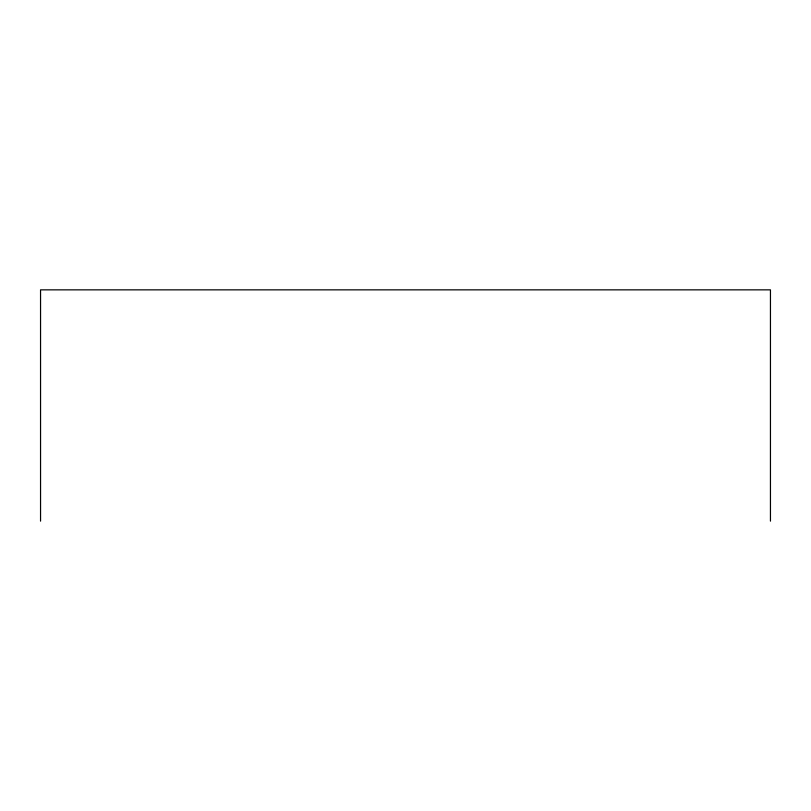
<?xml version="1.0" encoding="UTF-8"?>
<svg xmlns="http://www.w3.org/2000/svg" width="811" height="811" viewBox="0 0 811 811"><rect width="100%" height="100%" fill="white"/><g stroke="black" fill="none" stroke-linecap="round" stroke-linejoin="round"><path stroke-width="1.22" d="M770.45 521.149L770.45 289.851L40.55 289.851L40.55 521.149"/></g></svg>
